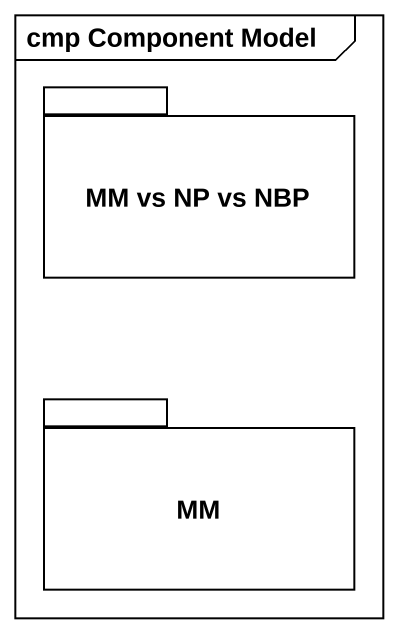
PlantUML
@startuml
mainframe cmp Component Model
package "MM vs NP vs NBP" as MM_vs_NP_vs_NBP {
}
package MM {
}
@enduml
